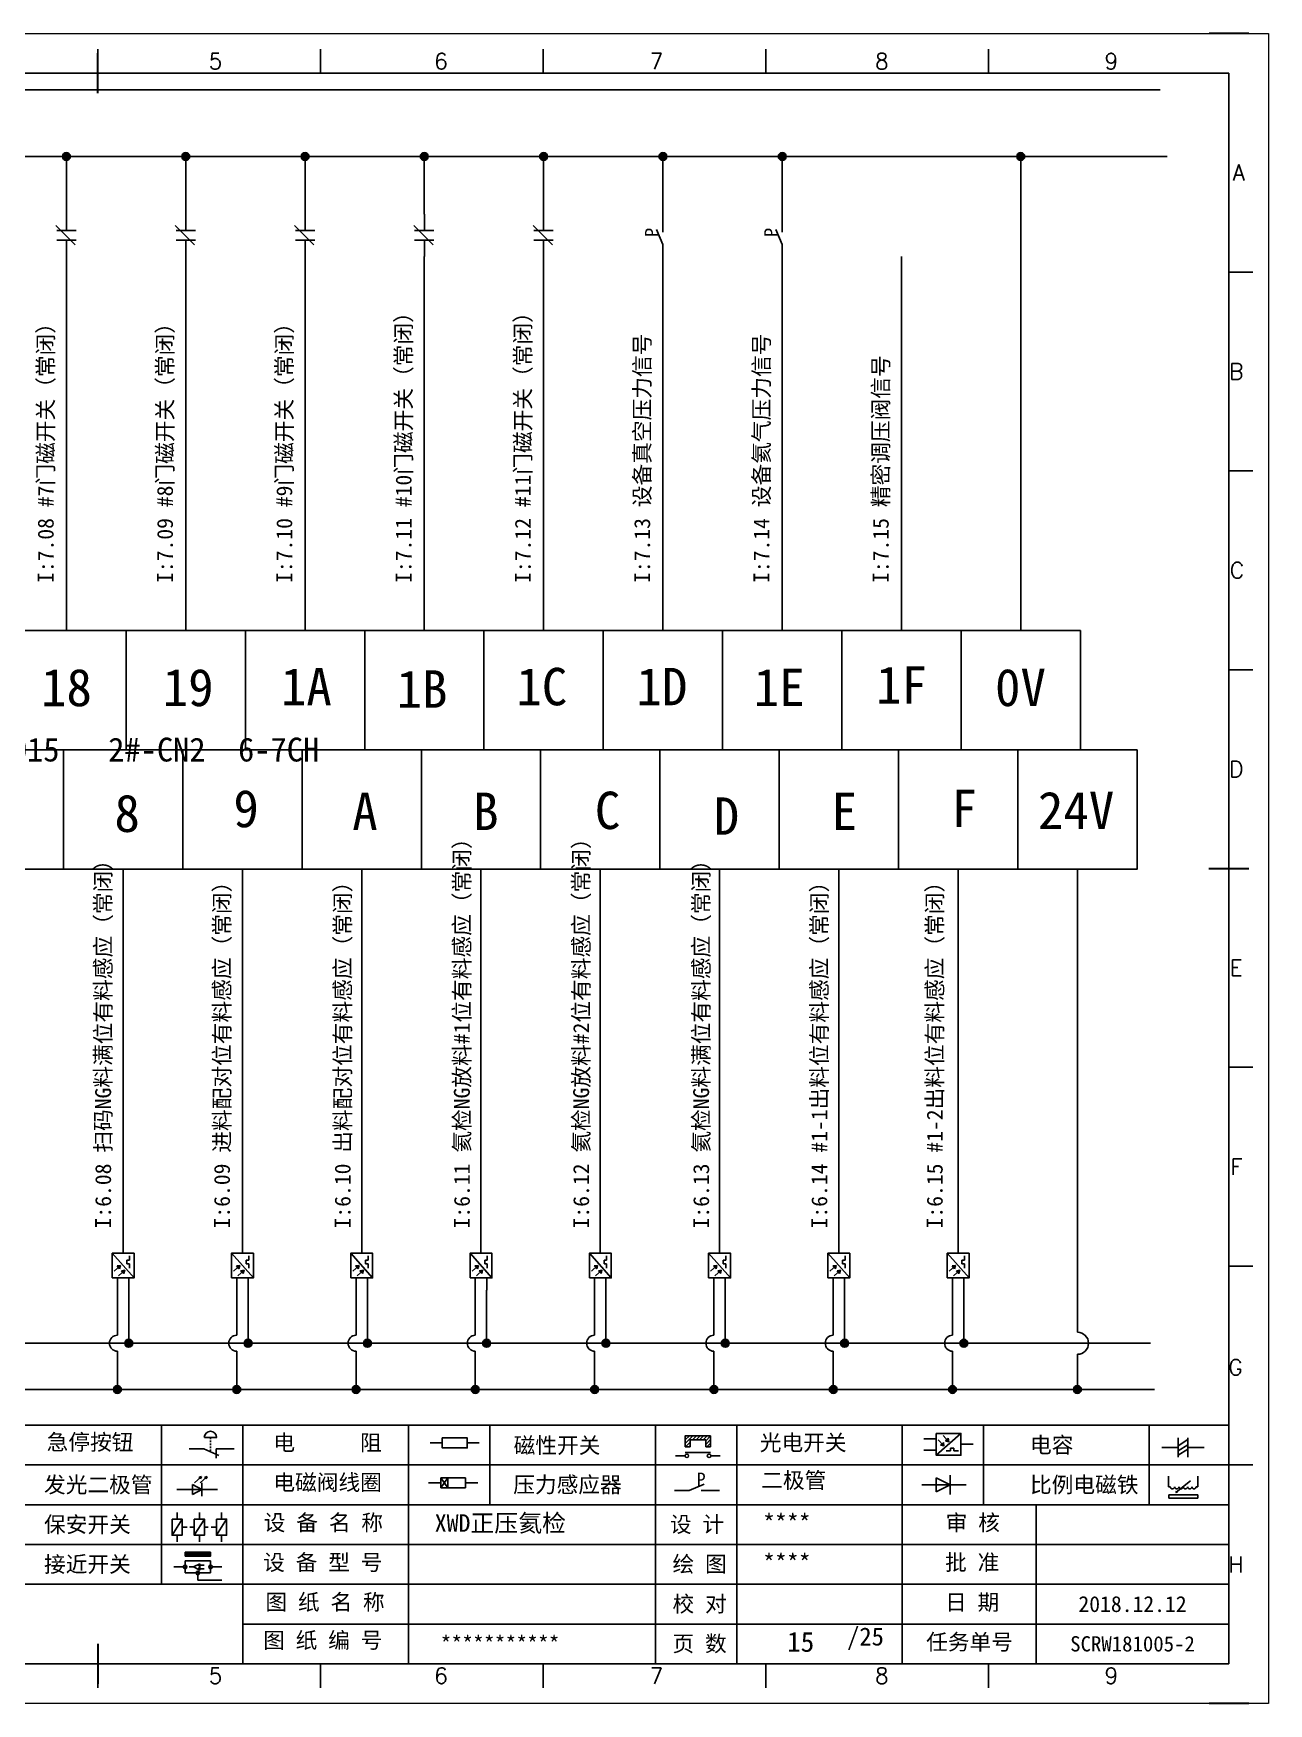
# Model space of a CAD drawing. Header units: millimetres. Extents: x -300 to 5587, y 233 to 3316.
# Drawn here: x 1343.9 to 1499.3, y 1594.4 to 1804.4 of the extents above; entities that cross this region are included whole.
import ezdxf
from ezdxf.enums import TextEntityAlignment as Align

# ---------------------------------------------------------------- set-up
doc = ezdxf.new("R2010")
doc.units = ezdxf.units.MM
doc.layers.add('AE_BOR', color=1, linetype='Continuous')
doc.styles.get("Standard").update_dxf_attribs({"font": ''})
doc.styles.add('WD', font='romans.shx', dxfattribs={"width": 0.8, "bigfont": 'gbcbig.shx'})
doc.styles.add('汉字', font='')
doc.styles.get('Standard').set_extended_font_data('SimSun')
doc.styles.get('汉字').set_extended_font_data('新宋体')

# ---------------------------------------------------------------- blocks, each defined once
blk = doc.blocks.new('磁性开关')
at = {"linetype": 'ByBlock'}
h = blk.add_hatch(dxfattribs=at)
h.set_pattern_fill('ANSI31', color=256, scale=0.1, style=0)
h.paths.add_polyline_path([(-1910.88, -776.69), (-1910.88, -775.29), (-1907.69, -775.29), (-1907.69, -776.69), (-1908.31, -776.69), (-1908.31, -775.79), (-1910.25, -775.79), (-1910.25, -776.69)])
for p, q in [((-1910.88, -776.69), (-1910.88, -775.29)), ((-1910.88, -775.29), (-1907.69, -775.29)), ((-1910.88, -776.69), (-1910.25, -776.69)), ((-1910.25, -776.69), (-1910.25, -775.79)), ((-1910.25, -775.79), (-1908.31, -775.79)), ((-1908.31, -776.69), (-1908.31, -775.79)), ((-1908.31, -776.69), (-1907.69, -776.69)), ((-1907.69, -775.29), (-1907.69, -776.69)), ((-1910.91, -777.81), (-1912.09, -777.81)), ((-1910.88, -777.39), (-1907.69, -777.39)), ((-1907.66, -777.81), (-1906.48, -777.81))]:
    blk.add_line(p, q, dxfattribs=at)
for centre in [(-1910.68, -777.81), (-1907.88, -777.81)]:
    blk.add_circle(centre, 0.225, dxfattribs=at)
blk = doc.blocks.new('光电开关')
at = {"linetype": 'ByBlock'}
h = blk.add_hatch(dxfattribs=at)
h.set_pattern_fill('ANSI31', color=256, scale=0.01, style=0)
h.set_pattern_definition([(45, (0.172267, 0), (-0.0224506403, 0.0224506403), [])])
h.paths.add_polyline_path([(-1882.44, -776.34), (-1882.5, -775.91), (-1882.68, -776.07)])
h.paths.add_polyline_path([(-1882.86, -776.23), (-1882.44, -776.34), (-1882.68, -776.07)])
h.paths.add_polyline_path([(-1883.05, -776.88), (-1883.11, -776.45), (-1883.29, -776.61)])
h.paths.add_polyline_path([(-1883.47, -776.77), (-1883.05, -776.88), (-1883.29, -776.61)])
for p, q in [((-1884.01, -775.96), (-1885.56, -775.96)), ((-1880.91, -775.3), (-1884.01, -778.05)), ((-1883.75, -776.09), (-1883.05, -776.88)), ((-1883.11, -776.45), (-1883.47, -776.77)), ((-1883.05, -776.88), (-1883.47, -776.77)), ((-1883.14, -775.55), (-1882.44, -776.34)), ((-1883.05, -776.88), (-1883.11, -776.45)), ((-1882.5, -775.91), (-1882.86, -776.23)), ((-1882.44, -776.34), (-1882.86, -776.23)), ((-1882.44, -776.34), (-1882.5, -775.91)), ((-1879.37, -776.67), (-1880.91, -776.67)), ((-1884.01, -777.39), (-1885.56, -777.39)), ((-1882.78, -777.47), (-1882.23, -777.47)), ((-1882.23, -777.47), (-1882.23, -777.14)), ((-1882.23, -777.14), (-1881.78, -777.14)), ((-1881.78, -777.47), (-1881.78, -777.14)), ((-1881.23, -777.47), (-1881.78, -777.47))]:
    blk.add_line(p, q, dxfattribs=at)
blk.add_lwpolyline([(-1884.01, -775.3), (-1880.91, -775.3), (-1880.91, -778.05), (-1884.01, -778.05)], close=True, dxfattribs=at)
blk = doc.blocks.new('电磁阀线圈')
at = {"linetype": 'ByBlock'}
for p, q in [((-1854.61, -796.54), (-1856.17, -796.54)), ((-1854.61, -795.92), (-1853.75, -797.16)), ((-1853.75, -795.92), (-1854.61, -797.16)), ((-1853.75, -795.92), (-1853.75, -797.16)), ((-1851.53, -796.54), (-1849.97, -796.54))]:
    blk.add_line(p, q, dxfattribs=at)
blk.add_lwpolyline([(-1854.61, -795.92), (-1851.53, -795.92), (-1851.53, -797.16), (-1854.61, -797.16)], close=True, dxfattribs=at)
blk = doc.blocks.new('压力感应器')
at = {"linetype": 'ByBlock'}
for p, q in [((-1815.59, -777.73), (-1813.71, -776.93)), ((-1817.44, -777.73), (-1815.59, -777.73)), ((-1811.78, -777.73), (-1814.05, -777.73))]:
    blk.add_line(p, q, dxfattribs=at)
at = {"linetype": 'ByBlock', "insert": (-1814.65, -775.48), "char_height": 1.68, "width": 1.2242, "attachment_point": 1}
blk.add_mtext('{\\fNSimSun|b0|i0|c134|p49;P}', dxfattribs=at)
blk = doc.blocks.new('二极管')
at = {"linetype": 'ByBlock'}
for p, q in [((-1787.52, -776.77), (-1781.92, -776.77)), ((-1783.97, -776.77), (-1785.69, -775.9)), ((-1785.69, -775.9), (-1785.69, -777.65)), ((-1783.97, -776.77), (-1785.69, -777.65)), ((-1783.97, -777.99), (-1783.97, -775.56))]:
    blk.add_line(p, q, dxfattribs=at)
blk = doc.blocks.new('电容')
at = {"linetype": 'ByBlock'}
for p, q in [((-1756.08, -782.99), (-1756.08, -780.56)), ((-1754.86, -780.79), (-1756.08, -781.55)), ((-1754.86, -782.99), (-1754.86, -780.56)), ((-1756.08, -781.77), (-1758.13, -781.77)), ((-1754.86, -781.44), (-1756.08, -782.2)), ((-1754.86, -781.99), (-1756.08, -782.75)), ((-1754.86, -781.77), (-1752.81, -781.77))]:
    blk.add_line(p, q, dxfattribs=at)
blk = doc.blocks.new('发光二极管')
at = {"linetype": 'ByBlock'}
for p, q in [((-1755.78, -785.92), (-1754.89, -785.14)), ((-1754.89, -785.14), (-1755.2, -785.22)), ((-1755.2, -785.22), (-1755.01, -785.43)), ((-1755.08, -785.92), (-1754.18, -785.14)), ((-1754.89, -785.14), (-1755.01, -785.43)), ((-1754.18, -785.14), (-1754.49, -785.22)), ((-1754.49, -785.22), (-1754.31, -785.43)), ((-1754.18, -785.14), (-1754.31, -785.43)), ((-1758.01, -786.77), (-1752.89, -786.77)), ((-1754.84, -786.77), (-1756.04, -786.16)), ((-1756.04, -786.16), (-1756.04, -787.39)), ((-1754.84, -786.77), (-1756.04, -787.39)), ((-1754.84, -787.63), (-1754.84, -785.92))]:
    blk.add_line(p, q, dxfattribs=at)
blk = doc.blocks.new('比例电磁阀')
at = {"linetype": 'ByBlock'}
for p, q in [((-1757.26, -775.38), (-1757.26, -776.71)), ((-1757.26, -776.71), (-1757.05, -776.71)), ((-1754.5, -775.98), (-1756.35, -777.44)), ((-1753.58, -776.71), (-1753.8, -776.71)), ((-1753.58, -775.38), (-1753.58, -776.71)), ((-1753.6, -777.73), (-1757.25, -777.73)), ((-1757.25, -778.13), (-1757.25, -777.73)), ((-1753.6, -778.13), (-1757.25, -778.13)), ((-1756.35, -777.44), (-1756.25, -777.25)), ((-1756.35, -777.44), (-1756.15, -777.38)), ((-1756.15, -777.38), (-1756.25, -777.25)), ((-1753.6, -777.73), (-1753.6, -778.13))]:
    blk.add_line(p, q, dxfattribs=at)
for centre in [(-1756.78, -776.71), (-1756.24, -776.71), (-1755.7, -776.71), (-1755.15, -776.71), (-1754.61, -776.71), (-1754.07, -776.71)]:
    blk.add_arc(centre, 0.271, 180, 0, dxfattribs=at)
blk = doc.blocks.new('保安开关')
at = {"linetype": 'ByBlock'}
for p, q in [((-1757.33, -790.79), (-1758.6, -792.81)), ((-1757.96, -790.79), (-1757.96, -789.97)), ((-1754.54, -790.79), (-1755.81, -792.81)), ((-1755.17, -790.79), (-1755.17, -789.97)), ((-1751.75, -790.79), (-1753.02, -792.81)), ((-1752.39, -790.79), (-1752.39, -789.97)), ((-1757.96, -792.81), (-1757.96, -793.62)), ((-1757.33, -791.8), (-1756.72, -791.8)), ((-1756.35, -791.8), (-1755.89, -791.8)), ((-1755.17, -792.81), (-1755.17, -793.62)), ((-1754.52, -791.8), (-1754.06, -791.8)), ((-1753.69, -791.8), (-1753.08, -791.8)), ((-1752.39, -792.81), (-1752.39, -793.62))]:
    blk.add_line(p, q, dxfattribs=at)
for points in [[(-1758.6, -790.79), (-1757.33, -790.79), (-1757.33, -792.81), (-1758.6, -792.81)], [(-1755.81, -790.79), (-1754.54, -790.79), (-1754.54, -792.81), (-1755.81, -792.81)], [(-1753.02, -790.79), (-1751.75, -790.79), (-1751.75, -792.81), (-1753.02, -792.81)]]:
    blk.add_lwpolyline(points, close=True, dxfattribs=at)
blk = doc.blocks.new('接近开关')
at = {"linetype": 'ByBlock'}
h = blk.add_hatch(dxfattribs=at)
h.set_pattern_fill('ANSI31', color=256, scale=0.01, style=0)
h.set_pattern_definition([(45, (-89.131516, -30.795668), (-0.0224506403, 0.0224506403), [])])
h.paths.add_polyline_path([(-1516.96, -1123.35), (-1516.96, -1122.85), (-1513.76, -1122.85), (-1513.76, -1123.35)])
for p, q in [((-1516.96, -1123.35), (-1516.96, -1122.85)), ((-1516.96, -1122.85), (-1513.76, -1122.85)), ((-1516.96, -1123.35), (-1513.76, -1123.35)), ((-1513.76, -1122.85), (-1513.76, -1123.35)), ((-1517.18, -1124.71), (-1518.36, -1124.71)), ((-1516.96, -1123.95), (-1513.76, -1123.95)), ((-1516.96, -1123.95), (-1516.96, -1125.47)), ((-1516.96, -1125.47), (-1513.76, -1125.47)), ((-1515.91, -1124.71), (-1516.45, -1124.71)), ((-1515.11, -1124.31), (-1515.91, -1124.71)), ((-1515.11, -1125.11), (-1515.91, -1124.71)), ((-1515.33, -1124.53), (-1515.17, -1124.53)), ((-1515.33, -1124.88), (-1515.17, -1124.88)), ((-1515.25, -1124.45), (-1515.25, -1124.61)), ((-1515.11, -1124.31), (-1515.11, -1125.11)), ((-1515.11, -1124.48), (-1514.58, -1124.48)), ((-1515.11, -1124.94), (-1514.58, -1124.94)), ((-1513.76, -1123.95), (-1513.76, -1125.47)), ((-1513.54, -1124.71), (-1512.36, -1124.71)), ((-1515.36, -1125.69), (-1515.36, -1126.36)), ((-1515.36, -1126.36), (-1512.36, -1126.36))]:
    blk.add_line(p, q, dxfattribs=at)
for centre in [(-1516.96, -1124.71), (-1515.36, -1125.47), (-1513.76, -1124.71)]:
    blk.add_circle(centre, 0.225, dxfattribs=at)
blk = doc.blocks.new('电阻')
at = {"linetype": 'ByBlock'}
for p, q in [((-3.09, 0), (-1.57, 0)), ((1.57, 0), (3.09, 0))]:
    blk.add_line(p, q, dxfattribs=at)
blk.add_lwpolyline([(-1.57, 0.63), (1.57, 0.63), (1.57, -0.63), (-1.57, -0.63)], close=True, dxfattribs=at)
blk = doc.blocks.new('急停按钮')
at = {"linetype": 'ByBlock'}
for p, q in [((-1.86, 0), (0, 0)), ((0, 0), (1.88, -0.81)), ((0.06, 1.45), (1.61, 1.45)), ((0.83, 1.45), (0.83, 1.24)), ((0.83, 1.07), (0.83, 0.85)), ((0.83, 0.68), (0.83, 0.47)), ((0.83, 0.29), (0.83, 0.08)), ((3.81, 0), (1.54, 0)), ((1.54, 0), (1.54, -1.15)), ((0.83, -0.09), (0.83, -0.24))]:
    blk.add_line(p, q, dxfattribs=at)
blk.add_arc((0.83, 1.45), 0.774, 0, 180)
blk = doc.blocks.new('电控横A4')
for p, q in [((292, -5), (5, -5)), ((292, -205), (292, -5)), ((10.03, -205), (289.53, -205)), ((130.8, -205), (190.75, -205)), ((190.75, -205), (259.54, -205))]:
    blk.add_line(p, q)
at = {"linetype": 'ByBlock'}
for p, q in [((292, -175), (5, -175)), ((292, -180), (5, -180)), ((292, -185), (5, -185)), ((292, -190), (5, -190)), ((292, -195), (5, -195)), ((292, -200), (168.03, -200))]:
    blk.add_line(p, q, dxfattribs=at)
at = {"color": 0, "lineweight": -2}
for p, q in [((157.79, -175), (157.79, -195)), ((168.03, -175), (168.03, -204.92)), ((188.84, -175), (188.84, -185)), ((199.08, -175), (199.08, -185)), ((219.89, -175), (219.89, -185)), ((230.12, -175), (230.12, -185)), ((250.93, -175), (250.93, -185)), ((261.17, -175), (261.17, -185)), ((281.98, -175), (281.98, -185)), ((188.84, -185), (188.84, -204.92)), ((219.89, -185), (219.89, -205)), ((230.12, -185), (230.12, -205)), ((250.93, -185), (250.93, -205)), ((267.79, -185), (267.79, -205))]:
    blk.add_line(p, q, dxfattribs=at)
at = {"color": 0, "ltscale": 2}
for p, q in [((292, -205), (292, -183.55)), ((259.54, -205), (289.53, -205)), ((259.54, -205), (292, -205))]:
    blk.add_line(p, q, dxfattribs=at)
at = {"layer": 'AE_BOR', "color": 1, "lineweight": 15}
for p, q in [((0, 0), (297, 0)), ((297, 0), (297, -210)), ((297, -210), (0, -210))]:
    blk.add_line(p, q, dxfattribs=at)
at = {"layer": 'AE_BOR'}
for p, q in [((149.78, -5), (149.78, -2)), ((177.78, -5), (177.78, -2)), ((205.78, -5), (205.78, -2)), ((233.78, -5), (233.78, -2)), ((261.78, -5), (261.78, -2)), ((292, -30), (295, -30)), ((292, -55), (295, -55)), ((292, -80), (295, -80)), ((292, -130), (295, -130)), ((292, -155), (295, -155)), ((292, -180), (295, -180)), ((149.78, -205), (149.78, -208)), ((177.78, -205), (177.78, -208)), ((205.78, -205), (205.78, -208)), ((233.78, -205), (233.78, -208)), ((261.78, -205), (261.78, -208))]:
    blk.add_line(p, q, dxfattribs=at)
at = {"layer": 'AE_BOR', "lineweight": 30}
for p, q in [((294.53, 0), (289.53, 0)), ((294.53, -210), (289.53, -210))]:
    blk.add_line(p, q, dxfattribs=at)
at = {"layer": 'AE_BOR', "color": 2, "lineweight": 30}
for p, q in [((149.78, -7.5), (149.78, -2.5)), ((289.5, -105), (294.5, -105)), ((149.78, -202.5), (149.78, -207.5)), ((149.78, -205), (149.78, -207.5))]:
    blk.add_line(p, q, dxfattribs=at)
for name, p in [('急停按钮', (163.12, -177.98)), ('电阻', (194.66, -177.22))]:
    blk.add_blockref(name, p)
at = {"linetype": 'ByBlock'}
for name, p in [('磁性开关', (2134.53, 598.96)), ('光电开关', (2139.22, 599.27)), ('电容', (2041.69, 603.98)), ('发光二极管', (1917.72, 603.69)), ('电磁阀线圈', (2047.53, 614.3)), ('压力感应器', (2039.72, 594.52)), ('二极管', (2040.91, 594.27)), ('比例电磁阀', (2041.69, 593.98)), ('保安开关', (1917.72, 603.98)), ('接近开关', (1677.72, 931.9))]:
    blk.add_blockref(name, p, dxfattribs=at)
at = {"char_height": 2, "attachment_point": 1, "style": '汉字'}
for s, insert in [('{\\fKaiTi_GB2312|b0|i0|c134|p49;急停按钮}', (143.35, -176.12)), ('{\\fKaiTi_GB2312|b0|i0|c134|p49;电      阻}', (171.86, -176.19)), ('{\\fKaiTi_GB2312|b0|i0|c134|p49;磁性开关}', (202.07, -176.53)), ('{\\fKaiTi_GB2312|b0|i0|c134|p49;光电开关}', (233.02, -176.19)), ('{\\fKaiTi_GB2312|b0|i0|c134|p49;电容}', (267, -176.48)), ('{\\fKaiTi_GB2312|b0|i0|c134|p49;发光二极管}', (143.02, -181.48)), ('{\\fKaiTi_GB2312|b0|i0|c134|p49;电磁阀线圈}', (171.86, -181.19)), ('{\\fKaiTi_GB2312|b0|i0|c134|p49;压力感应器}', (202.02, -181.47)), ('{\\fKaiTi_GB2312|b0|i0|c134|p49;二极管}', (233.2, -180.91)), ('{\\fKaiTi_GB2312|b0|i0|c134|p49;比例电磁铁}', (267, -181.48)), ('{\\fKaiTi_GB2312|b0|i0|c134|p49;保安开关}', (143.02, -186.48)), ('{\\fKaiTi_GB2312|b0|i0|c134|p0;设 备 名 称}', (170.65, -186.24)), ('{\\fKaiTi_GB2312|b0|i0|c134|p0;设 计}', (221.72, -186.46)), ('{\\fKaiTi_GB2312|b0|i0|c134|p0;审 核}', (256.39, -186.25)), ('{\\fKaiTi_GB2312|b0|i0|c134|p0;设 备 型 号}', (170.58, -191.24)), ('{\\fKaiTi_GB2312|b0|i0|c134|p0;批 准}', (256.32, -191.25)), ('{\\fKaiTi_GB2312|b0|i0|c134|p49;接近开关}', (143.02, -191.48)), ('{\\fKaiTi_GB2312|b0|i0|c134|p0;绘 图}', (222.05, -191.46)), ('{\\fKaiTi_GB2312|b0|i0|c134|p0;图 纸 名 称}', (170.86, -196.24)), ('{\\fKaiTi_GB2312|b0|i0|c134|p0;校 对}', (222.05, -196.46)), ('{\\fKaiTi_GB2312|b0|i0|c134|p0;日 期}', (256.32, -196.25)), ('{\\fKaiTi_GB2312|b0|i0|c134|p0;图 纸 编 号}', (170.57, -201.03)), ('{\\fKaiTi_GB2312|b0|i0|c134|p0;页 数}', (222.05, -201.46)), ('{\\fKaiTi_GB2312|b0|i0|c134|p0;任务单号}', (253.94, -201.25))]:
    blk.add_mtext(s, dxfattribs=dict(at, insert=insert))
for s, insert, char_height, width, attachment_point in [('{\\fKaiTi_GB2312|b0|i0|c134|p49;XWD正压氦检}', (192.15, -186.2), 2.2, 26.5767, 1), ('{\\fKaiTi_GB2312|b0|i0|c134|p49;****}', (233.43, -186.2), 2.2, 15.3175, 1), ('{\\fKaiTi_GB2312|b0|i0|c134|p49;****}', (233.43, -191.2), 2.2, 15.3175, 1), ('{\\fKaiTi_GB2312|b0|i0|c134|p49;2018.12.12}', (279.89, -197.5), 2, 24.2172, 5), ('{\\fKaiTi_GB2312|b0|i0|c134|p49;SCRW181005-2}', (279.89, -202.5), 1.92, 24.2172, 5)]:
    blk.add_mtext(s, dxfattribs=dict(insert=insert, char_height=char_height, width=width, attachment_point=attachment_point))
at = {"color": 0, "lineweight": -2, "insert": (200.36, -202.5), "char_height": 2, "width": 31.0482, "attachment_point": 5}
blk.add_mtext('{\\C256;***********}', dxfattribs=at)
at = {"color": 0, "linetype": 'ByBlock', "lineweight": -2, "insert": (242.64, -201.84), "char_height": 4.2689, "width": 20.8102, "attachment_point": 5}
blk.add_mtext('  {\\H0.53119x; /25}', dxfattribs=at)
at = {"layer": 'AE_BOR', "style": 'WD'}
for s, p in [('5', (164.59, -4.5)), ('6', (192.94, -4.5)), ('7', (220.04, -4.5)), ('8', (248.37, -4.5)), ('9', (277.23, -4.5)), ('5', (164.59, -207.5)), ('6', (192.94, -207.5)), ('7', (220.04, -207.5)), ('8', (248.37, -207.5)), ('9', (277.23, -207.5))]:
    blk.add_text(s, height=2, dxfattribs=at).set_placement(p, align=Align.CENTER)
for s, p in [('A', (294.03, -17.5)), ('B', (293.84, -42.5)), ('C', (293.93, -67.5)), ('D', (293.84, -92.5)), ('E', (293.74, -117.5)), ('F', (293.74, -142.5)), ('F', (293.74, -142.5)), ('G', (293.74, -167.72)), ('H', (293.84, -192.5))]:
    blk.add_text(s, height=2, dxfattribs=at).set_placement(p, align=Align.MIDDLE_RIGHT)
blk = doc.blocks.new('常闭触点')
at = {"linetype": 'ByBlock'}
for p, q in [((-1853.82, -786.77), (-1855.88, -786.77)), ((-1852.01, -785.66), (-1854.43, -788.1)), ((-1853.82, -787.99), (-1853.82, -785.56)), ((-1852.6, -787.99), (-1852.6, -785.56)), ((-1852.6, -786.77), (-1850.55, -786.77))]:
    blk.add_line(p, q, dxfattribs=at)

msp = doc.modelspace()

# ---------------------------------------------------------------- hatches: boundary and pattern name
at = {"lineweight": -2}
h = msp.add_hatch(color=0, dxfattribs=at)
edge = h.paths.add_edge_path()
edge.add_arc((1348.102, 1788.883), 0.5, 0, 360)
h = msp.add_hatch(color=0, dxfattribs=at)
edge = h.paths.add_edge_path()
edge.add_arc((1363.102, 1788.883), 0.5, 0, 360)
h = msp.add_hatch(color=0, dxfattribs=at)
edge = h.paths.add_edge_path()
edge.add_arc((1378.102, 1788.883), 0.5, 0, 360)
h = msp.add_hatch(color=0, dxfattribs=at)
edge = h.paths.add_edge_path()
edge.add_arc((1393.102, 1788.883), 0.5, 0, 360)
h = msp.add_hatch(color=0, dxfattribs=at)
edge = h.paths.add_edge_path()
edge.add_arc((1408.102, 1788.883), 0.5, 0, 360)
h = msp.add_hatch(color=0, dxfattribs=at)
edge = h.paths.add_edge_path()
edge.add_arc((1423.102, 1788.883), 0.5, 0, 360)
h = msp.add_hatch(color=0, dxfattribs=at)
edge = h.paths.add_edge_path()
edge.add_arc((1438.102, 1788.883), 0.5, 0, 360)
h = msp.add_hatch(color=0, dxfattribs=at)
edge = h.paths.add_edge_path()
edge.add_arc((1468.102, 1788.883), 0.5, 0, 360)
h = msp.add_hatch(color=0, dxfattribs=at)
edge = h.paths.add_edge_path()
edge.add_arc((1355.94, 1639.671), 0.5, 0, 360)
h = msp.add_hatch(color=0, dxfattribs=at)
edge = h.paths.add_edge_path()
edge.add_arc((1370.94, 1639.671), 0.5, 0, 360)
h = msp.add_hatch(color=0, dxfattribs=at)
edge = h.paths.add_edge_path()
edge.add_arc((1385.94, 1639.671), 0.5, 0, 360)
h = msp.add_hatch(color=0, dxfattribs=at)
edge = h.paths.add_edge_path()
edge.add_arc((1400.94, 1639.671), 0.5, 0, 360)
h = msp.add_hatch(color=0, dxfattribs=at)
edge = h.paths.add_edge_path()
edge.add_arc((1415.94, 1639.671), 0.5, 0, 360)
h = msp.add_hatch(color=0, dxfattribs=at)
edge = h.paths.add_edge_path()
edge.add_arc((1430.94, 1639.671), 0.5, 0, 360)
h = msp.add_hatch(color=0, dxfattribs=at)
edge = h.paths.add_edge_path()
edge.add_arc((1445.94, 1639.671), 0.5, 0, 360)
h = msp.add_hatch(color=0, dxfattribs=at)
edge = h.paths.add_edge_path()
edge.add_arc((1460.94, 1639.671), 0.5, 0, 360)
h = msp.add_hatch(color=0, dxfattribs=at)
edge = h.paths.add_edge_path()
edge.add_arc((1354.514, 1633.854), 0.5, 0, 360)
h = msp.add_hatch(color=0, dxfattribs=at)
edge = h.paths.add_edge_path()
edge.add_arc((1369.514, 1633.854), 0.5, 0, 360)
h = msp.add_hatch(color=0, dxfattribs=at)
edge = h.paths.add_edge_path()
edge.add_arc((1384.514, 1633.854), 0.5, 0, 360)
h = msp.add_hatch(color=0, dxfattribs=at)
edge = h.paths.add_edge_path()
edge.add_arc((1399.514, 1633.854), 0.5, 0, 360)
h = msp.add_hatch(color=0, dxfattribs=at)
edge = h.paths.add_edge_path()
edge.add_arc((1414.514, 1633.854), 0.5, 0, 360)
h = msp.add_hatch(color=0, dxfattribs=at)
edge = h.paths.add_edge_path()
edge.add_arc((1429.514, 1633.854), 0.5, 0, 360)
h = msp.add_hatch(color=0, dxfattribs=at)
edge = h.paths.add_edge_path()
edge.add_arc((1444.514, 1633.854), 0.5, 0, 360)
h = msp.add_hatch(color=0, dxfattribs=at)
edge = h.paths.add_edge_path()
edge.add_arc((1459.514, 1633.854), 0.5, 0, 360)
h = msp.add_hatch(color=0, dxfattribs=at)
edge = h.paths.add_edge_path()
edge.add_arc((1475.227, 1633.854), 0.5, 0, 360)

# ---------------------------------------------------------------- linework, layer by layer
at = {"color": 0, "lineweight": -2}
for p, q in [((1218.89, 1797.247), (1485.642, 1797.247)), ((1219.774, 1788.883), (1486.526, 1788.883)), ((1348.102, 1781.639), (1348.102, 1788.883)), ((1363.102, 1781.639), (1363.102, 1788.883)), ((1378.102, 1781.639), (1378.102, 1788.883)), ((1393.102, 1781.639), (1393.102, 1788.883)), ((1408.102, 1781.639), (1408.102, 1788.883)), ((1423.102, 1781.639), (1423.102, 1788.883)), ((1438.102, 1781.639), (1438.102, 1788.883)), ((1468.102, 1788.883), (1468.102, 1729.277)), ((1348.102, 1776.311), (1348.102, 1729.277)), ((1363.102, 1776.311), (1363.102, 1729.277)), ((1378.102, 1776.311), (1378.102, 1729.277)), ((1393.102, 1776.311), (1393.102, 1729.277)), ((1408.102, 1776.311), (1408.102, 1729.277)), ((1423.102, 1776.028), (1423.102, 1729.277)), ((1438.102, 1776.311), (1438.102, 1729.277)), ((1453.102, 1776.311), (1453.102, 1729.277)), ((1460.602, 1729.277), (1460.602, 1714.277)), ((1220.602, 1714.277), (1482.727, 1714.277)), ((1347.727, 1699.277), (1347.727, 1714.277)), ((1362.727, 1699.277), (1362.727, 1714.277)), ((1377.727, 1699.277), (1377.727, 1714.277)), ((1392.727, 1699.277), (1392.727, 1714.277)), ((1407.727, 1699.277), (1407.727, 1714.277)), ((1422.727, 1699.277), (1422.727, 1714.277)), ((1437.727, 1699.277), (1437.727, 1714.277)), ((1452.727, 1699.277), (1452.727, 1714.277)), ((1467.727, 1714.277), (1467.727, 1714.277)), ((1467.727, 1699.277), (1467.727, 1714.277)), ((1355.227, 1699.277), (1355.227, 1652.527)), ((1370.227, 1699.277), (1370.227, 1652.244)), ((1385.227, 1699.277), (1385.227, 1652.527)), ((1400.227, 1699.277), (1400.227, 1652.527)), ((1415.227, 1699.277), (1415.227, 1652.244)), ((1430.227, 1699.277), (1430.227, 1652.244)), ((1445.227, 1699.277), (1445.227, 1652.244)), ((1460.227, 1699.277), (1460.227, 1652.244)), ((1475.227, 1699.277), (1475.227, 1641.066)), ((1354.514, 1646.337), (1354.514, 1640.671)), ((1355.94, 1646.337), (1355.94, 1639.671)), ((1369.514, 1646.337), (1369.514, 1640.671)), ((1370.94, 1646.337), (1370.94, 1639.671)), ((1384.514, 1646.337), (1384.514, 1640.671)), ((1385.94, 1646.337), (1385.94, 1639.671)), ((1399.514, 1646.337), (1399.514, 1640.671)), ((1400.94, 1646.337), (1400.94, 1639.671)), ((1414.514, 1646.337), (1414.514, 1640.671)), ((1415.94, 1646.337), (1415.94, 1639.671)), ((1429.514, 1646.337), (1429.514, 1640.671)), ((1430.94, 1646.337), (1430.94, 1639.671)), ((1444.514, 1646.337), (1444.514, 1640.671)), ((1445.94, 1646.337), (1445.94, 1639.671)), ((1459.514, 1646.337), (1459.514, 1640.671)), ((1460.94, 1646.337), (1460.94, 1639.671)), ((1218.406, 1639.671), (1484.395, 1639.671)), ((1354.514, 1638.671), (1354.514, 1633.854)), ((1369.514, 1638.671), (1369.514, 1633.854)), ((1384.514, 1638.671), (1384.514, 1633.854)), ((1399.514, 1638.671), (1399.514, 1633.854)), ((1414.514, 1638.671), (1414.514, 1633.854)), ((1429.514, 1638.671), (1429.514, 1633.854)), ((1444.514, 1638.671), (1444.514, 1633.854)), ((1459.514, 1638.671), (1459.514, 1633.854)), ((1475.227, 1638.277), (1475.227, 1633.854)), ((1218.168, 1633.854), (1484.921, 1633.854))]:
    msp.add_line(p, q, dxfattribs=at)
for points in [[(1340.602, 1729.277), (1355.602, 1729.277)], [(1355.602, 1729.277), (1370.602, 1729.277)], [(1355.602, 1714.277), (1355.602, 1729.277)], [(1370.602, 1729.277), (1385.602, 1729.277)], [(1370.602, 1714.277), (1370.602, 1729.277)], [(1385.602, 1729.277), (1400.602, 1729.277)], [(1385.602, 1714.277), (1385.602, 1729.277)], [(1400.602, 1729.277), (1415.602, 1729.277)], [(1400.602, 1714.277), (1400.602, 1729.277)], [(1415.602, 1729.277), (1430.602, 1729.277)], [(1415.602, 1714.277), (1415.602, 1729.277)], [(1430.602, 1729.277), (1445.602, 1729.277)], [(1430.602, 1714.277), (1430.602, 1729.277)], [(1445.602, 1729.277), (1460.602, 1729.277)], [(1445.602, 1714.277), (1445.602, 1729.277)], [(1460.602, 1729.277), (1475.602, 1729.277), (1475.602, 1714.277)], [(1482.727, 1714.277), (1482.727, 1699.277), (1467.727, 1699.277)], [(1347.727, 1699.277), (1332.727, 1699.277)], [(1362.727, 1699.277), (1347.727, 1699.277)], [(1377.727, 1699.277), (1362.727, 1699.277)], [(1392.727, 1699.277), (1377.727, 1699.277)], [(1407.727, 1699.277), (1392.727, 1699.277)], [(1422.727, 1699.277), (1407.727, 1699.277)], [(1437.727, 1699.277), (1422.727, 1699.277)], [(1452.727, 1699.277), (1437.727, 1699.277)], [(1467.727, 1699.277), (1452.727, 1699.277)]]:
    msp.add_lwpolyline(points, dxfattribs=at)
for centre in [(1348.102, 1788.883), (1363.102, 1788.883), (1378.102, 1788.883), (1393.102, 1788.883), (1408.102, 1788.883), (1423.102, 1788.883), (1438.102, 1788.883), (1468.102, 1788.883), (1355.94, 1639.671), (1370.94, 1639.671), (1385.94, 1639.671), (1400.94, 1639.671), (1415.94, 1639.671), (1430.94, 1639.671), (1445.94, 1639.671), (1460.94, 1639.671), (1354.514, 1633.854), (1369.514, 1633.854), (1384.514, 1633.854), (1399.514, 1633.854), (1414.514, 1633.854), (1429.514, 1633.854), (1444.514, 1633.854), (1459.514, 1633.854), (1475.227, 1633.854)]:
    msp.add_circle(centre, 0.5, dxfattribs=at)
for centre in [(1354.514, 1639.671), (1369.514, 1639.671), (1384.514, 1639.671), (1399.514, 1639.671), (1414.514, 1639.671), (1429.514, 1639.671), (1444.514, 1639.671), (1459.514, 1639.671)]:
    msp.add_arc(centre, 1, 90, 270, dxfattribs=at)
at = {"color": 0, "ltscale": 2}
msp.add_arc((1475.227, 1639.671), 1.394, 270, 90, dxfattribs=at)

# ---------------------------------------------------------------- block references
msp.add_blockref('电控横A4', (1202.261, 1804.361))
at = {"linetype": 'ByBlock'}
for name, p, rotation in [('常闭触点', (2134.877, -74.237), 270), ('常闭触点', (2149.877, -74.237), 270), ('常闭触点', (2164.877, -74.237), 270), ('常闭触点', (2179.877, -74.237), 270), ('常闭触点', (2194.877, -74.237), 270), ('压力感应器', (645.37, 3593.418), 90), ('压力感应器', (660.37, 3593.418), 90), ('光电开关', (578.554, 3531.892), 90), ('光电开关', (593.554, 3531.892), 90), ('光电开关', (608.554, 3531.892), 90), ('光电开关', (623.554, 3531.892), 90), ('光电开关', (638.554, 3531.892), 90), ('光电开关', (653.554, 3531.892), 90), ('光电开关', (668.554, 3531.892), 90), ('光电开关', (683.554, 3531.892), 90)]:
    msp.add_blockref(name, p, dxfattribs=dict(at, rotation=rotation))

# ---------------------------------------------------------------- texts
msp.add_text('15', height=2.5).set_placement((1438.728, 1600.873))
at = {"color": 0, "lineweight": -2, "char_height": 2, "width": 71.79445, "attachment_point": 1, "rotation": 90}
for s, insert in [('{\\fSimSun|b0|i0|c134|p2;\\C256;I:7.11 #10门磁开关（常闭）}', (1389.489, 1735.263)), ('{\\fSimSun|b0|i0|c134|p2;\\C256;I:7.12 #11门磁开关（常闭）}', (1404.489, 1735.263)), ('{\\fSimSun|b0|i0|c134|p2;\\C256;I:7.08 #7门磁开关（常闭）}', (1344.489, 1735.263)), ('{\\fSimSun|b0|i0|c134|p2;\\C256;I:7.09 #8门磁开关（常闭）}', (1359.489, 1735.263)), ('{\\fSimSun|b0|i0|c134|p2;\\C256;I:7.10 #9门磁开关（常闭）}', (1374.489, 1735.263)), ('{\\C256;I:7.13 设备真空压力信号}', (1419.489, 1735.263)), ('{\\C256;I:7.14 设备氦气压力信号}', (1434.489, 1735.263)), ('{\\C256;I:7.15 精密调压阀信号}', (1449.489, 1735.263)), ('{\\C256;I:6.11 氦检NG放料#1位有料感应（常闭）}', (1396.821, 1654.103)), ('{\\C256;I:6.12 氦检NG放料#2位有料感应（常闭）}', (1411.817, 1654.103)), ('{\\C256;I:6.08 扫码NG料满位有料感应（常闭）}', (1351.711, 1654.103)), ('{\\C256;I:6.13 氦检NG料满位有料感应（常闭）}', (1426.908, 1654.103)), ('{\\C256;I:6.09 进料配对位有料感应（常闭）}', (1366.653, 1654.103)), ('{\\C256;I:6.10 出料配对位有料感应（常闭）}', (1381.826, 1654.103)), ('{\\C256;I:6.14 #1-1出料位有料感应（常闭）}', (1441.765, 1654.103)), ('{\\C256;I:6.15 #1-2出料位有料感应（常闭）}', (1456.276, 1654.103))]:
    msp.add_mtext(s, dxfattribs=dict(at, insert=insert))
at = {"color": 0, "lineweight": -2, "attachment_point": 1}
for s, insert, char_height, width in [('18', (1344.902, 1724.478), 4.7064, 7.20347), ('19', (1360.205, 1724.484), 4.7064, 7.20347), ('1A', (1375.063, 1724.587), 4.7064, 7.20347), ('1B', (1389.611, 1724.278), 4.7064, 7.20347), ('1C', (1404.675, 1724.587), 4.7064, 7.20347), ('1D', (1419.773, 1724.589), 4.7064, 7.20347), ('1E', (1434.528, 1724.486), 4.7064, 7.20347), ('1F', (1449.901, 1724.795), 4.7064, 7.20347), ('0V', (1464.862, 1724.486), 4.7064, 7.20347), ('ID261-DO15   2#-CN2  6-7CH               ', (1326.822, 1715.814), 3, 61.03402), ('8', (1354.134, 1708.66), 4.706, 7.20347), ('9', (1369.094, 1709.257), 4.706, 7.20347), ('A', (1384.036, 1708.899), 4.706, 7.20347), ('B', (1399.242, 1708.903), 4.706, 7.20347), ('C', (1414.543, 1709.023), 4.706, 7.20347), ('D', (1429.485, 1708.306), 4.706, 7.20347), ('E', (1444.335, 1708.906), 4.706, 7.20347), ('F', (1459.397, 1709.264), 4.706, 7.20347), ('24V', (1470.253, 1709.025), 4.7064, 7.20347)]:
    msp.add_mtext(s, dxfattribs=dict(at, insert=insert, char_height=char_height, width=width))

doc.saveas('drawing.dxf')
